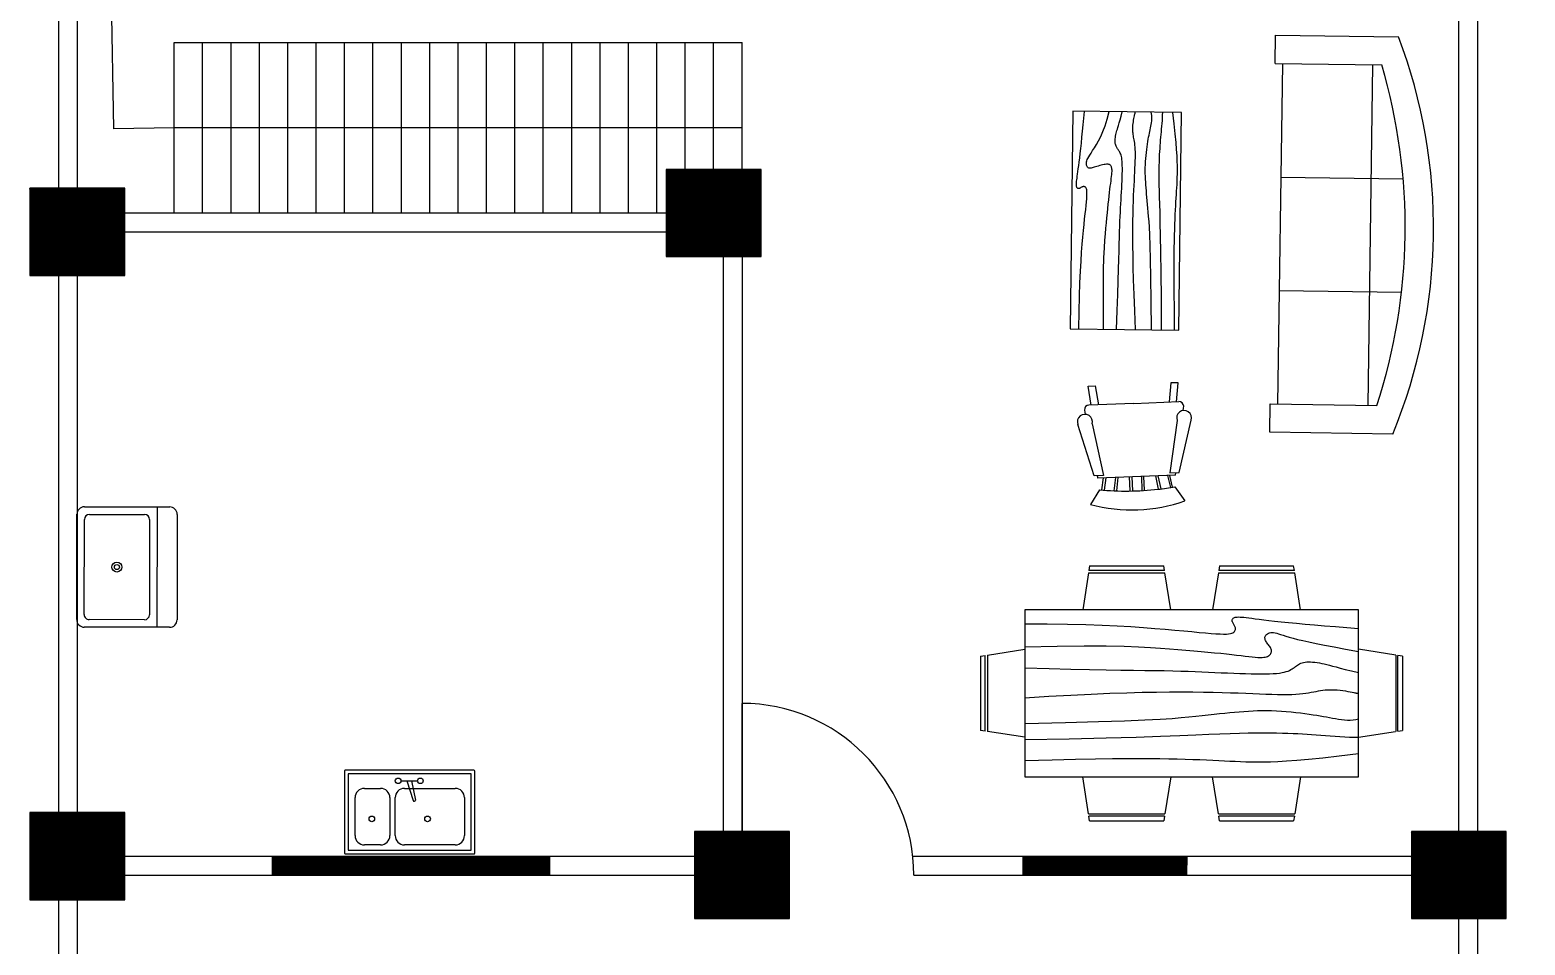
# Model space of a CAD drawing. Header units: inches. Extents: x 6 to 322, y 14 to 629.
# Drawn here: x 5.5 to 321.6, y 224.9 to 418.4 of the extents above; entities that cross this region are included whole.
import ezdxf

# ---------------------------------------------------------------- set-up
doc = ezdxf.new("R2010")
doc.units = ezdxf.units.IN
doc.header["$MEASUREMENT"] = 0
doc.linetypes.add('ACAD_ISO02W100', pattern=[15, 12, -3])
doc.styles.add('ATTR', font='romans.shx', dxfattribs={"width": 0.8, "height": 1.075})

# ---------------------------------------------------------------- blocks, each defined once
blk = doc.blocks.new('Sofa - Roundback 7 ft.')
at = {"linetype": 'Continuous'}
for p, q in [((-12.00002, -32.4421), (-12.00003, -6.5971)), ((11.99997, -32.4421), (11.99998, -6.5971)), ((-36.000027, -34), (-36.000027, -11.4696)), ((35.99998, -34), (35.99998, -11.4696)), ((-35.999844, -13.3819), (35.9998, -13.3819)), ((-36.000027, -32.4421), (35.99998, -32.4421))]:
    blk.add_line(p, q, dxfattribs=at)
for points in [[(-36.000027, -34), (-42.000027, -34), (-42.000027, -8)], [(41.99998, -8), (41.99998, -34), (35.99998, -34)]]:
    blk.add_lwpolyline(points, dxfattribs=at)
for centre, radius, start, end in [((0, -114.25), 114.25, 68.43141, 111.5686), ((-0.00001, -127.1968), 121.1968, 72.72033, 107.2797)]:
    blk.add_arc(centre, radius, start, end, dxfattribs=at)
blk = doc.blocks.new('Chair - Rocking')
at = {"linetype": 'Continuous'}
for p, q in [((-8, -4.5), (-10, -1.5)), ((8, -4.5), (10, -1.5)), ((-7.5, -4.5), (-7, -7)), ((-6.5, -7), (-7.02225, -4.43)), ((-4.5, -7), (-4.96674, -4.19951)), ((-4, -7), (-4.40532, -4.16272)), ((-1.5, -4.05012), (-1.5, -7)), ((-1, -7), (-1, -4.05012)), ((1, -7), (1, -4.04655)), ((1.5, -4.05012), (1.5, -7)), ((4, -7), (4.40187, -4.18694)), ((4.5, -7), (4.96761, -4.19437)), ((6.5, -7), (7, -4.4057)), ((7.5, -4.5), (7, -7)), ((-9, -7.5), (-12, -18.49999)), ((-7, -7.5), (-9, -7.5)), ((-9, -18.49999), (-7, -7.5)), ((-8.23428, -6.99939), (-8.3093, -7.47958)), ((-8.23041, -7), (8.23915, -7)), ((7, -7.5), (9, -7.5)), ((9, -18.49999), (7, -7.5)), ((8.31071, -7.48854), (8.23449, -7.00073)), ((9, -7.5), (12, -18.49999)), ((-10.36644, -20.64523), (-10.5, -21.49999)), ((10.5, -21.49999), (10.3575, -20.58798)), ((-9, -22.49999), (-9.5, -26.49999)), ((0, -22.49999), (-9.5, -22.49999)), ((-8, -26.49999), (-7.5, -22.49999)), ((0, -22.49999), (9.5, -22.49999)), ((8, -26.49999), (7.5, -22.49999)), ((9, -22.49999), (9.5, -26.49999)), ((-9.5, -26.49999), (-8, -26.49999)), ((9.5, -26.49999), (8, -26.49999))]:
    blk.add_line(p, q, dxfattribs=at)
for centre, radius, start, end in [((0, -34.08333), 34.08333, 72.93847, 107.0615), ((0, -68.25004), 64.25, 93.92211, 97.15267), ((0, -68.25004), 64.25, 82.84733, 93.92211), ((-10.5, -18.99999), 1.58114, 161.5651, 18.43495), ((10.5, -18.99999), 1.58114, 161.5651, 18.43495), ((-9.5, -21.49999), 1, 180, 270), ((9.5, -21.49999), 1, 270, 0)]:
    blk.add_arc(centre, radius, start, end, dxfattribs=at)
blk = doc.blocks.new('Table - Rectangular Woodgrain 60 x 30 in.')
at = {"linetype": 'Continuous'}
for p, q in [((0, 0), (0, -30)), ((60, 0), (0, 0)), ((60, -30), (60, 0)), ((0, -30), (60, -30))]:
    blk.add_line(p, q, dxfattribs=at)
for points in [[(0, -2.4), (4.8155, -2.418), (9.0302, -2.4688), (12.709, -2.5477), (15.9167, -2.65), (18.7181, -2.7711), (21.1781, -2.9063), (23.3616, -3.0508), (25.3333, -3.2), (27.1477, -3.3495), (28.8172, -3.4958), (30.3437, -3.636), (31.7291, -3.7667), (32.9756, -3.8849), (34.0849, -3.9875), (35.059, -4.0714), (35.9, -4.1334), (36.6114, -4.1711), (37.2041, -4.1854), (37.6906, -4.1779), (38.0833, -4.15), (38.3948, -4.1034), (38.6375, -4.0396), (38.8239, -3.9602), (38.9666, -3.8667), (39.0764, -3.7608), (39.1573, -3.6448), (39.2116, -3.521), (39.2416, -3.3917), (39.2498, -3.2593), (39.2385, -3.1261), (39.21, -2.9944), (39.1666, -2.8667), (39.111, -2.7447), (39.0468, -2.6281), (38.978, -2.5163), (38.9083, -2.4083), (38.8418, -2.3035), (38.7823, -2.201), (38.7337, -2.1001), (38.7, -2), (38.6844, -1.9003), (38.6875, -1.8021), (38.7094, -1.707), (38.75, -1.6167), (38.8094, -1.5326), (38.8875, -1.4563), (38.9844, -1.3893), (39.1, -1.3333), (39.2351, -1.2896), (39.3937, -1.2583), (39.5804, -1.2396), (39.8, -1.2333), (40.057, -1.2396), (40.3562, -1.2583), (40.7023, -1.2896), (41.1, -1.3333), (41.5547, -1.3895), (42.0755, -1.4573), (42.6721, -1.5361), (43.3542, -1.625), (44.1316, -1.7233), (45.014, -1.8302), (46.0114, -1.9449), (47.1333, -2.0667), (48.3862, -2.1947), (49.7625, -2.3281), (51.2513, -2.4663), (52.8416, -2.6083), (54.5226, -2.7535), (56.2833, -2.9011), (58.1127, -3.0501), (60, -3.2)], [(0, -9.2), (6.5759, -9.0858), (11.9385, -9.0365), (16.2527, -9.0418), (19.6833, -9.0917), (22.3952, -9.1759), (24.5531, -9.2844), (26.322, -9.4069), (27.8666, -9.5333), (29.3241, -9.6553), (30.7203, -9.7719), (32.0532, -9.8837), (33.3208, -9.9917), (34.5213, -10.0965), (35.6526, -10.199), (36.7128, -10.2999), (37.7, -10.4), (38.6129, -10.4996), (39.4531, -10.5969), (40.223, -10.6895), (40.925, -10.775), (41.5613, -10.8512), (42.1344, -10.9156), (42.6465, -10.966), (43.1, -11), (43.4976, -11.0158), (43.8437, -11.0136), (44.143, -10.9942), (44.4, -10.9583), (44.6195, -10.9069), (44.8062, -10.8406), (44.9648, -10.7603), (45.1, -10.6667), (45.2155, -10.5598), (45.3114, -10.4365), (45.3871, -10.2929), (45.4416, -10.125), (45.4743, -9.929), (45.4844, -9.7011), (45.4709, -9.4371), (45.4333, -9.1333), (45.3716, -8.7883), (45.2896, -8.4104), (45.1919, -8.0107), (45.0833, -7.6), (44.9685, -7.1893), (44.8521, -6.7896), (44.7388, -6.4117), (44.6333, -6.0667), (44.54, -5.7628), (44.4614, -5.4979), (44.4001, -5.2675), (44.3583, -5.0667), (44.3384, -4.8909), (44.3427, -4.7354), (44.3736, -4.5956), (44.4333, -4.4667), (44.5236, -4.3453), (44.6427, -4.2333), (44.7884, -4.1339), (44.9583, -4.05), (45.1501, -3.9849), (45.3614, -3.9417), (45.59, -3.9234), (45.8333, -3.9333), (46.0915, -3.9749), (46.3734, -4.0531), (46.6906, -4.1736), (47.0542, -4.3417), (47.4756, -4.5629), (47.9661, -4.8427), (48.5372, -5.1866), (49.2, -5.6), (49.9676, -6.0844), (50.8594, -6.625), (51.8965, -7.2031), (53.1, -7.8), (54.491, -8.3969), (56.0906, -8.975), (57.9199, -9.5156), (60, -10)], [(0, -12.8), (5.1847, -12.9322), (9.6213, -13.0323), (13.3963, -13.1059), (16.5958, -13.1583), (19.3063, -13.1952), (21.614, -13.2219), (23.6054, -13.2439), (25.3666, -13.2667), (26.9728, -13.2947), (28.4531, -13.3281), (29.8256, -13.3663), (31.1083, -13.4083), (32.3191, -13.4535), (33.476, -13.501), (34.597, -13.5501), (35.7, -13.6), (36.7984, -13.6497), (37.8875, -13.6979), (38.9578, -13.743), (40, -13.7833), (41.0047, -13.8174), (41.9625, -13.8438), (42.864, -13.8607), (43.7, -13.8667), (44.4631, -13.8604), (45.1552, -13.8417), (45.7801, -13.8104), (46.3416, -13.7667), (46.8439, -13.7104), (47.2906, -13.6417), (47.6858, -13.5604), (48.0333, -13.4667), (48.3375, -13.3608), (48.6042, -13.2448), (48.8396, -13.121), (49.05, -12.9917), (49.2417, -12.8593), (49.4208, -12.7261), (49.5937, -12.5944), (49.7667, -12.4667), (49.9452, -12.3451), (50.1323, -12.2313), (50.3303, -12.1268), (50.5416, -12.0333), (50.7686, -11.9524), (51.0135, -11.8854), (51.2788, -11.8341), (51.5666, -11.8), (51.8785, -11.7843), (52.2116, -11.7865), (52.562, -11.8059), (52.926, -11.8417), (53.2998, -11.8931), (53.6795, -11.9594), (54.0614, -12.0397), (54.4416, -12.1333), (54.8223, -12.2401), (55.2293, -12.3625), (55.6942, -12.5037), (56.2489, -12.6667), (56.9251, -12.8547), (57.7545, -13.0708), (58.7689, -13.3182), (60, -13.6)], [(0, -18), (5.124, -17.7273), (9.6609, -17.5057), (13.6705, -17.3303), (17.2125, -17.1958), (20.3467, -17.0973), (23.1328, -17.0297), (25.6307, -16.9878), (27.9, -16.9667), (29.9928, -16.9617), (31.9302, -16.9703), (33.7254, -16.9907), (35.3917, -17.0208), (36.9423, -17.0588), (38.3906, -17.1026), (39.7499, -17.1503), (41.0333, -17.2), (42.2519, -17.2496), (43.4073, -17.2969), (44.4986, -17.3395), (45.525, -17.375), (46.4858, -17.4012), (47.3802, -17.4156), (48.2074, -17.416), (48.9667, -17.4), (49.6583, -17.3662), (50.2872, -17.3167), (50.8595, -17.2547), (51.3812, -17.1833), (51.8584, -17.1057), (52.2971, -17.025), (52.7034, -16.9443), (53.0833, -16.8667), (53.443, -16.7951), (53.789, -16.7313), (54.128, -16.6768), (54.4666, -16.6334), (54.8115, -16.6024), (55.1693, -16.5854), (55.5465, -16.5841), (55.95, -16.6), (56.3828, -16.6337), (56.8346, -16.6823), (57.2915, -16.7418), (57.7396, -16.8084), (58.165, -16.878), (58.5539, -16.9469), (58.8924, -17.0111), (59.1666, -17.0667), (59.3679, -17.1107), (59.5078, -17.1438), (59.6032, -17.1675), (59.6708, -17.1833), (59.7275, -17.193), (59.7901, -17.1979), (59.8753, -17.1998), (60, -17.2)], [(0, -22.4), (8.0098, -22.2501), (14.4094, -22.1011), (19.4168, -21.9535), (23.25, -21.8083), (26.1269, -21.6663), (28.2656, -21.5281), (29.884, -21.3947), (31.2, -21.2667), (32.3967, -21.1448), (33.5172, -21.0292), (34.5697, -20.9198), (35.5625, -20.8167), (36.5037, -20.7198), (37.4015, -20.6292), (38.2642, -20.5448), (39.1, -20.4667), (39.9164, -20.3951), (40.7187, -20.3313), (41.5117, -20.2768), (42.3, -20.2333), (43.0883, -20.2024), (43.8812, -20.1854), (44.6836, -20.1841), (45.5, -20.2), (46.3328, -20.234), (47.1747, -20.2844), (48.0163, -20.3488), (48.8479, -20.425), (49.66, -20.5106), (50.4429, -20.6031), (51.1872, -20.7004), (51.8833, -20.8), (52.5246, -20.8999), (53.1166, -20.9995), (53.6681, -21.0983), (54.1875, -21.1958), (54.6834, -21.2919), (55.1646, -21.3859), (55.6394, -21.4777), (56.1167, -21.5667), (56.6028, -21.6515), (57.0961, -21.7266), (57.5929, -21.7852), (58.0896, -21.8208), (58.5823, -21.8268), (59.0674, -21.7964), (59.5412, -21.723), (60, -21.6)], [(0, -25.2), (8.6355, -25.0504), (15.7026, -24.9031), (21.4049, -24.7606), (25.9458, -24.625), (29.529, -24.4988), (32.3578, -24.3844), (34.6359, -24.284), (36.5667, -24.2), (38.3213, -24.1341), (39.9417, -24.0854), (41.437, -24.0523), (42.8167, -24.0333), (44.0901, -24.0268), (45.2667, -24.0313), (46.3557, -24.0451), (47.3667, -24.0667), (48.309, -24.0947), (49.1928, -24.1287), (50.0284, -24.168), (50.826, -24.2125), (51.5959, -24.2617), (52.3483, -24.3151), (53.0935, -24.3725), (53.8417, -24.4334), (54.6009, -24.497), (55.3699, -24.561), (56.1454, -24.6226), (56.9239, -24.6792), (57.7021, -24.7279), (58.4764, -24.7662), (59.2435, -24.7911), (60, -24.8)], [(0, -28.8), (5.6867, -28.6681), (10.45, -28.5698), (14.407, -28.5012), (17.675, -28.4584), (20.3711, -28.4374), (22.6125, -28.4344), (24.5164, -28.4455), (26.2, -28.4667), (27.762, -28.4947), (29.2276, -28.5281), (30.6033, -28.5663), (31.8958, -28.6084), (33.1118, -28.6535), (34.2578, -28.7011), (35.3405, -28.7501), (36.3666, -28.8), (37.3443, -28.8497), (38.288, -28.8974), (39.2137, -28.9412), (40.1375, -28.9792), (41.0753, -29.0093), (42.0432, -29.0297), (43.0572, -29.0384), (44.1333, -29.0333), (45.2936, -29.0114), (46.5843, -28.9641), (48.0579, -28.8816), (49.7666, -28.7542), (51.7629, -28.5721), (54.0989, -28.3255), (56.8272, -28.0048), (60, -27.6)]]:
    blk.add_lwpolyline(points, dxfattribs=at)
blk = doc.blocks.new('Dining Set - 36 x 72 in.')
at = {"linetype": 'Continuous'}
for p, q in [((-22.2343, 26.00059), (-23.4847, 17.99762)), ((-22.2304, 26), (-5.7608, 26)), ((-22, 27.5), (-22.1562, 26.50042)), ((-5.8416, 26.5), (-22.1534, 26.5)), ((-22, 27.5), (-6, 27.5)), ((-5.8437, 26.49966), (-6, 27.5)), ((-4.5152, 17.99762), (-5.7655, 25.99926)), ((5.7657, 26.00059), (4.5153, 17.99762)), ((5.7696, 26), (22.2392, 26)), ((6, 27.5), (5.8438, 26.50042)), ((22.1584, 26.5), (5.8466, 26.5)), ((6, 27.5), (22, 27.5)), ((22.1563, 26.49966), (22, 27.5)), ((23.4848, 17.99762), (22.2345, 25.99926)), ((36, 18), (-36, 18)), ((-36, 18), (-36, -18)), ((36, -18), (36, 18)), ((-45.5, 8), (-44.5004, 8.15617)), ((-45.5, 8), (-45.5, -8)), ((-44.5, -8.15843), (-44.5, 8.15338)), ((-44.0006, 8.23428), (-35.9976, 9.48474)), ((-44, 8.23041), (-44, -8.23915)), ((44.0006, 8.23428), (35.9976, 9.48474)), ((44, 8.23041), (44, -8.23915)), ((44.5, -8.15843), (44.5, 8.15338)), ((45.5, 8), (44.5005, 8.15617)), ((45.5, 8), (45.5, -8)), ((-44.4997, -8.15631), (-45.5, -8)), ((-35.9976, -9.48476), (-43.9993, -8.2345)), ((35.9976, -9.48476), (43.9993, -8.2345)), ((44.4997, -8.15631), (45.5, -8)), ((-36, -18), (36, -18)), ((-22.2343, -26.0006), (-23.4847, -17.99762)), ((-4.5152, -17.99762), (-5.7655, -25.99928)), ((5.7657, -26.0006), (4.5153, -17.99762)), ((23.4848, -17.99762), (22.2345, -25.99928)), ((-22.2304, -26), (-5.7608, -26)), ((-22, -27.5), (-22.1562, -26.50044)), ((-5.8416, -26.5), (-22.1534, -26.5)), ((-22, -27.5), (-6, -27.5)), ((-5.8437, -26.49967), (-6, -27.5)), ((5.7696, -26), (22.2392, -26)), ((6, -27.5), (5.8438, -26.50044)), ((22.1584, -26.5), (5.8466, -26.5)), ((6, -27.5), (22, -27.5)), ((22.1563, -26.49967), (22, -27.5))]:
    blk.add_line(p, q, dxfattribs=at)
for points in [[(-36, 15), (-31.1772, 14.97754), (-26.8079, 14.91406), (-22.8538, 14.81543), (-19.276, 14.6875), (-16.0362, 14.53613), (-13.0957, 14.36718), (-10.4159, 14.18652), (-7.9583, 14), (-5.6904, 13.81315), (-3.6035, 13.63021), (-1.6954, 13.45508), (0.0365, 13.29166), (1.5945, 13.14388), (2.9811, 13.01562), (4.1988, 12.9108), (5.25, 12.83333), (6.1393, 12.78613), (6.8802, 12.76823), (7.4883, 12.77767), (7.9792, 12.8125), (8.3685, 12.87077), (8.6719, 12.95052), (8.9049, 13.0498), (9.0833, 13.16666), (9.2205, 13.29899), (9.3216, 13.44401), (9.3895, 13.59879), (9.4271, 13.76041), (9.4373, 13.92594), (9.4232, 14.09245), (9.3875, 14.257), (9.3333, 14.41666), (9.2638, 14.56917), (9.1836, 14.71484), (9.0975, 14.85465), (9.0104, 14.98958), (8.9272, 15.1206), (8.8529, 15.2487), (8.7922, 15.37483), (8.75, 15.5), (8.7305, 15.62467), (8.7344, 15.74739), (8.7617, 15.86621), (8.8125, 15.97916), (8.8867, 16.08431), (8.9844, 16.17968), (9.1055, 16.26334), (9.25, 16.33333), (9.4189, 16.38802), (9.6172, 16.42708), (9.8506, 16.45052), (10.125, 16.45833), (10.4463, 16.45052), (10.8203, 16.42708), (11.2529, 16.38802), (11.75, 16.33333), (12.3184, 16.26318), (12.9694, 16.17838), (13.7151, 16.07991), (14.5677, 15.96875), (15.5395, 15.84586), (16.6426, 15.71224), (17.8893, 15.56884), (19.2917, 15.41666), (20.859, 15.25667), (22.5879, 15.08984), (24.4721, 14.91715), (26.5052, 14.73958), (28.6809, 14.5581), (30.9929, 14.3737), (33.4347, 14.18733), (36, 14)], [(-36, 10), (-28.9766, 10.14274), (-23.1725, 10.20442), (-18.4241, 10.19775), (-14.5677, 10.13541), (-11.4399, 10.03011), (-8.877, 9.89453), (-6.7154, 9.74137), (-4.7917, 9.58333), (-2.9698, 9.43082), (-1.2246, 9.28515), (0.4415, 9.14534), (2.026, 9.01041), (3.5266, 8.87939), (4.9408, 8.7513), (6.266, 8.62516), (7.5, 8.5), (8.6411, 8.37549), (9.6914, 8.2539), (10.6538, 8.13818), (11.5312, 8.03125), (12.3267, 7.93603), (13.043, 7.85547), (13.6831, 7.79248), (14.25, 7.75), (14.7471, 7.7303), (15.1797, 7.73307), (15.5537, 7.75732), (15.875, 7.80208), (16.1494, 7.86637), (16.3828, 7.94922), (16.5811, 8.04964), (16.75, 8.16666), (16.8944, 8.29915), (17.0143, 8.44531), (17.1089, 8.60319), (17.1771, 8.77083), (17.218, 8.94629), (17.2305, 9.1276), (17.2137, 9.31282), (17.1667, 9.5), (17.0895, 9.6875), (16.987, 9.875), (16.8649, 10.0625), (16.7292, 10.25), (16.5856, 10.4375), (16.4401, 10.625), (16.2985, 10.8125), (16.1667, 11), (16.05, 11.18733), (15.9518, 11.3737), (15.8752, 11.5581), (15.8229, 11.73958), (15.798, 11.91715), (15.8034, 12.08984), (15.842, 12.25667), (15.9167, 12.41666), (16.0295, 12.56836), (16.1784, 12.70833), (16.3605, 12.83268), (16.5729, 12.9375), (16.8127, 13.01888), (17.0768, 13.07291), (17.3625, 13.0957), (17.6667, 13.08333), (17.9894, 13.03312), (18.3418, 12.94726), (18.7382, 12.82918), (19.1927, 12.68229), (19.7195, 12.51001), (20.3327, 12.31575), (21.0465, 12.10294), (21.875, 11.875), (22.8357, 11.63354), (23.959, 11.37304), (25.2786, 11.08618), (26.8282, 10.76562), (28.6414, 10.40405), (30.752, 9.99414), (33.1936, 9.52856), (36, 9)], [(-36, 5.5), (-30.7157, 5.3348), (-26.069, 5.20963), (-21.9946, 5.11767), (-18.4271, 5.05208), (-15.3009, 5.00602), (-12.5508, 4.97265), (-10.1112, 4.94515), (-7.9167, 4.91666), (-5.909, 4.88167), (-4.0586, 4.83984), (-2.3429, 4.79215), (-0.7396, 4.73958), (0.7739, 4.6831), (2.22, 4.6237), (3.6213, 4.56233), (5, 4.5), (6.373, 4.43782), (7.7344, 4.3776), (9.0723, 4.32129), (10.375, 4.27083), (11.6309, 4.22819), (12.8281, 4.19531), (13.9551, 4.17415), (15, 4.16666), (15.954, 4.17448), (16.819, 4.19791), (17.6001, 4.23698), (18.3021, 4.29166), (18.9299, 4.36198), (19.4883, 4.44791), (19.9823, 4.54948), (20.4167, 4.66666), (20.7969, 4.79899), (21.1302, 4.94401), (21.4245, 5.09879), (21.6875, 5.26041), (21.9271, 5.42594), (22.1511, 5.59245), (22.3672, 5.757), (22.5834, 5.91666), (22.8065, 6.06868), (23.0404, 6.21093), (23.2879, 6.34147), (23.5521, 6.45833), (23.8358, 6.55957), (24.142, 6.64323), (24.4735, 6.70735), (24.8334, 6.75), (25.2235, 6.76969), (25.642, 6.76692), (26.0858, 6.74267), (26.5521, 6.69791), (27.0379, 6.63362), (27.5404, 6.55078), (28.0565, 6.45036), (28.5834, 6.33333), (29.1242, 6.19987), (29.7071, 6.04687), (30.3661, 5.87044), (31.1354, 5.66666), (32.0493, 5.43164), (33.142, 5.16146), (34.4475, 4.85221), (36, 4.5)], [(-36, -1), (-30.7915, -0.6591), (-26.0195, -0.38216), (-21.6519, -0.16284), (-17.6563, 0.00521), (-14.0005, 0.12833), (-10.6523, 0.21289), (-7.5796, 0.26522), (-4.75, 0.29166), (-2.134, 0.29793), (0.2878, 0.28711), (2.5317, 0.26163), (4.6146, 0.22396), (6.5529, 0.17651), (8.3633, 0.12174), (10.0623, 0.06209), (11.6667, 0), (13.1899, -0.06201), (14.6341, -0.1211), (15.9982, -0.17432), (17.2813, -0.21875), (18.4823, -0.25147), (19.6003, -0.26953), (20.6343, -0.27002), (21.5834, -0.25), (22.4481, -0.20768), (23.2357, -0.14584), (23.9549, -0.06836), (24.6146, 0.02083), (25.2235, 0.11784), (25.7904, 0.21875), (26.3241, 0.31966), (26.8334, 0.41666), (27.3265, 0.50618), (27.8099, 0.58593), (28.2894, 0.65397), (28.7709, 0.70833), (29.2601, 0.74707), (29.763, 0.76823), (30.2855, 0.76985), (30.8334, 0.75), (31.4088, 0.70784), (31.9994, 0.64713), (32.589, 0.57275), (33.1615, 0.48958), (33.7008, 0.4025), (34.1908, 0.3164), (34.6153, 0.23616), (34.9584, 0.16666), (35.2099, 0.11165), (35.3848, 0.07031), (35.504, 0.04069), (35.5886, 0.02083), (35.6594, 0.00879), (35.7377, 0.0026), (35.8442, 0.00032), (36, 0)], [(-36, -6.5), (-27.1843, -6.31267), (-20.084, -6.1263), (-14.469, -5.9419), (-10.1094, -5.76042), (-6.7752, -5.58285), (-4.2363, -5.41016), (-2.2629, -5.24333), (-0.625, -5.08334), (0.8708, -4.93099), (2.2715, -4.78646), (3.5872, -4.64974), (4.8281, -4.52084), (6.0046, -4.39974), (7.127, -4.28646), (8.2053, -4.18099), (9.25, -4.08334), (10.2705, -3.99382), (11.2734, -3.91407), (12.2647, -3.84603), (13.25, -3.79167), (14.2354, -3.75293), (15.2266, -3.73177), (16.2295, -3.73015), (17.25, -3.75), (18.2912, -3.79248), (19.3451, -3.85547), (20.4009, -3.93604), (21.4479, -4.03125), (22.4754, -4.13819), (23.4727, -4.25391), (24.4289, -4.37549), (25.3334, -4.5), (26.1785, -4.62492), (26.9694, -4.74935), (27.7145, -4.87281), (28.4219, -4.99479), (29.1, -5.11483), (29.7572, -5.23242), (30.4016, -5.34709), (31.0417, -5.45834), (31.6837, -5.56437), (32.3262, -5.65821), (32.9658, -5.73153), (33.599, -5.77604), (34.2224, -5.78345), (34.8327, -5.74545), (35.4264, -5.65373), (36, -5.5)], [(-36, -10), (-26.4022, -9.81299), (-18.4675, -9.62891), (-11.9839, -9.45069), (-6.7396, -9.28125), (-2.5226, -9.12354), (0.8789, -8.98047), (3.6769, -8.85498), (6.0833, -8.75), (8.2767, -8.66765), (10.3021, -8.60677), (12.1712, -8.56543), (13.8958, -8.54167), (15.4876, -8.53353), (16.9583, -8.53907), (18.3197, -8.55632), (19.5834, -8.58334), (20.7616, -8.61841), (21.8685, -8.66081), (22.9188, -8.71004), (23.9271, -8.76563), (24.9081, -8.82707), (25.8763, -8.89388), (26.8465, -8.96558), (27.8334, -9.04167), (28.8474, -9.12118), (29.8828, -9.20117), (30.93, -9.27824), (31.9792, -9.34896), (33.0205, -9.40991), (34.0443, -9.45768), (35.0407, -9.48885), (36, -9.5)], [(-36, -14.5), (-30.0881, -14.33513), (-25.0332, -14.21224), (-20.7312, -14.12647), (-17.0781, -14.07292), (-13.97, -14.04671), (-11.3027, -14.04297), (-8.9724, -14.05681), (-6.875, -14.08334), (-4.9224, -14.11833), (-3.0905, -14.16016), (-1.3709, -14.20785), (0.2448, -14.26042), (1.7647, -14.3169), (3.1973, -14.3763), (4.5507, -14.43767), (5.8333, -14.5), (7.0554, -14.5621), (8.235, -14.62175), (9.3922, -14.67652), (10.5469, -14.72396), (11.7192, -14.76164), (12.929, -14.78711), (14.1965, -14.79794), (15.5417, -14.79167), (16.9933, -14.76424), (18.6152, -14.70508), (20.4804, -14.60197), (22.6615, -14.44271), (25.2312, -14.21509), (28.2624, -13.9069), (31.8277, -13.50594), (36, -13)]]:
    blk.add_lwpolyline(points, dxfattribs=at)
blk = doc.blocks.new("24'' Sink Single PV")
blk.add_line((-12.00001, -3.999996), (12, -3.999996))
for points in [[(-10.5, 0), (10.5, 0)], [(-12.00001, -18.499996), (-12.00001, -1.5)], [(12, -1.5), (12, -18.499996)], [(-9.5, -5.499996), (9.5, -5.499996)], [(-10.5, -17.499996), (-10.5, -6.499996)], [(10.5, -6.499996), (10.5, -17.499996)], [(10.5, -19.999996), (-10.5, -19.999996)], [(9.5, -18.499996), (-9.5, -18.499996)]]:
    blk.add_lwpolyline(points)
for radius in [1, 0.5]:
    blk.add_circle((0, -11.999996), radius)
for centre, radius, start, end in [((-10.5, -1.5), 1.5, 90, 180), ((10.5, -1.5), 1.5, 0, 90), ((-9.5, -6.499996), 1, 90, 180), ((9.5, -6.499996), 1, 0, 90), ((-9.5, -17.499996), 1, 180, 270), ((9.5, -17.499996), 1, 270, 0), ((-10.5, -18.499996), 1.5, 180, 270), ((10.5, -18.499996), 1.5, 270, 0)]:
    blk.add_arc(centre, radius, start, end)
at = {"style": 'ATTR', "width": 0.8, "flags": 9}
blk.add_attdef('ESTCODE', (0, 0), '', height=0.0048, dxfattribs=at)
blk = doc.blocks.new('A$C42714C99')
at = {"linetype": 'Continuous'}
for p, q in [((0, 445), (0, 5)), ((695, 450), (5, 450)), ((20, 430), (20, 20)), ((680, 430), (20, 430)), ((680, 20), (680, 430)), ((700, 5), (700, 445)), ((107.3, 352.2), (194.5, 352.2)), ((303.8, 392.6), (393.1, 392.6)), ((323.1, 352.2), (594.9, 352.2)), ((335.3, 392.6), (369.3, 287.1)), ((360, 392.6), (382, 288.3)), ((57.3, 98.6), (57.3, 302.2)), ((244.5, 302.2), (244.5, 98.6)), ((273.1, 98.6), (273.1, 302.2)), ((644.9, 302.2), (644.9, 98.6)), ((5, 0), (695, 0)), ((20, 20), (680, 20)), ((194.5, 48.6), (107.3, 48.6)), ((594.9, 48.6), (323.1, 48.6))]:
    blk.add_line(p, q, dxfattribs=at)
for centre in [(288.7, 392.6), (408.3, 392.6), (147.5, 188.3), (446.5, 188.3)]:
    blk.add_circle(centre, 15.1, dxfattribs=at)
for centre, radius, start, end in [((5, 445), 5, 90, 180), ((695, 445), 5, 0, 90), ((107.3, 302.2), 50, 90, 180), ((194.5, 302.2), 50, 0, 90), ((323.1, 302.2), 50, 90, 180), ((594.9, 302.2), 50, 0, 90), ((375.4, 290.3), 6.89, 207.59576, 343.05259), ((107.3, 98.6), 50, 180, 270), ((194.5, 98.6), 50, 270, 0), ((323.1, 98.6), 50, 180, 270), ((594.9, 98.6), 50, 270, 0), ((5, 5), 5, 180, 270), ((1, 1), 1, 180, 270), ((695, 5), 5, 270, 0), ((699, 1), 1, 270, 0)]:
    blk.add_arc(centre, radius, start, end, dxfattribs=at)
blk = doc.blocks.new('A$C00DA51E9')
blk.add_blockref('A$C42714C99', (0, 0))

msp = doc.modelspace()

# ---------------------------------------------------------------- hatches: boundary and pattern name
at = {"linetype": 'ACAD_ISO02W100'}
h = msp.add_hatch(dxfattribs=at)
h.set_pattern_fill('ANSI31', color=6)
h.paths.add_polyline_path([(11.54, 252.9), (5.52, 252.9), (5.52, 234.48), (11.54, 234.48)])
h.paths.add_polyline_path([(15.54, 252.9), (11.54, 252.9), (11.54, 234.48), (15.54, 234.48)])
h.paths.add_polyline_path([(25.56, 252.9), (15.54, 252.9), (15.54, 243.69), (25.56, 243.69)])
h.paths.add_polyline_path([(25.56, 239.69), (15.54, 239.69), (15.54, 234.48), (25.56, 234.48)])
h.paths.add_polyline_path([(25.56, 243.69), (15.54, 243.69), (15.54, 239.69), (25.56, 239.69)])
h.paths.add_polyline_path([(166.06, 248.9), (156.04, 248.9), (156.04, 239.69), (146.02, 239.69), (146.02, 230.48), (166.06, 230.48)])
h.paths.add_polyline_path([(156.04, 248.9), (152.04, 248.9), (152.04, 243.69), (156.04, 243.69)], flags=17)
h.paths.add_polyline_path([(152.04, 248.9), (146.02, 248.9), (146.02, 243.69), (152.04, 243.69)], flags=17)
h.paths.add_polyline_path([(307.54, 239.69), (297.52, 239.69), (297.52, 230.48), (307.54, 230.48)])
h.paths.add_polyline_path([(307.54, 248.9), (297.52, 248.9), (297.52, 243.69), (307.54, 243.69)])
h.paths.add_polyline_path([(311.54, 248.9), (307.54, 248.9), (307.54, 230.48), (311.54, 230.48)])
h.paths.add_polyline_path([(317.56, 248.9), (311.54, 248.9), (311.54, 230.48), (317.56, 230.48)])
h.paths.add_polyline_path([(11.54, 384.9), (5.52, 384.9), (5.52, 366.48), (11.54, 366.48)])
h.paths.add_polyline_path([(25.56, 375.69), (15.54, 375.69), (15.54, 366.48), (25.56, 366.48)])
h.paths.add_polyline_path([(25.56, 379.69), (15.54, 379.69), (15.54, 375.69), (25.56, 375.69)])
h.paths.add_polyline_path([(25.56, 384.9), (15.54, 384.9), (15.54, 379.69), (25.56, 379.69)])
h.paths.add_polyline_path([(15.54, 375.69), (15.54, 384.9), (11.54, 384.9), (11.54, 366.48), (15.54, 366.48)])
h.paths.add_polyline_path([(160.06, 388.9), (156.04, 388.9), (156.04, 379.69), (156.04, 370.48), (160.06, 370.48)])
h.paths.add_polyline_path([(156.04, 379.69), (140.02, 379.69), (140.02, 375.69), (152.04, 375.69), (152.04, 370.48), (156.04, 370.48)])
h.paths.add_polyline_path([(152.04, 375.69), (140.02, 375.69), (140.02, 370.48), (152.04, 370.48)], flags=17)
h.paths.add_polyline_path([(150.04, 388.9), (144.04, 388.9), (144.04, 379.69), (150.04, 379.69)])
h.paths.add_polyline_path([(144.04, 388.9), (140.02, 388.9), (140.02, 379.69), (144.04, 379.69)])
h.paths.add_polyline_path([(156.04, 388.9), (150.04, 388.9), (150.04, 379.69), (156.04, 379.69)])
h.paths.add_polyline_path([(317.56, 470.9), (311.54, 470.9), (311.54, 452.48), (317.56, 452.48)])
h.paths.add_polyline_path([(311.54, 470.9), (307.54, 470.9), (307.54, 452.48), (311.54, 452.48)])
h.paths.add_polyline_path([(307.54, 461.69), (297.52, 461.69), (297.52, 452.48), (307.54, 452.48)])
h.paths.add_polyline_path([(307.54, 470.9), (297.53, 470.9), (297.52, 465.69), (307.54, 465.69)])
h.paths.add_polyline_path([(307.54, 465.69), (297.52, 465.69), (297.52, 461.69), (307.54, 461.69)])
h.paths.add_polyline_path([(203.56, 461.69), (189.54, 461.69), (189.54, 470.9), (183.52, 470.9), (183.52, 452.48), (203.56, 452.48)])
h.paths.add_polyline_path([(203.56, 470.9), (193.54, 470.9), (193.54, 465.69), (203.56, 465.69)], flags=17)
h.paths.add_polyline_path([(193.54, 470.9), (189.54, 470.9), (189.54, 465.69), (193.54, 465.69)], flags=17)
h.paths.add_polyline_path([(193.54, 465.69), (189.54, 465.69), (189.54, 461.69), (193.54, 461.69)], flags=17)
h.paths.add_polyline_path([(203.56, 465.69), (193.54, 465.69), (193.54, 461.69), (203.56, 461.69)], flags=17)
h.paths.add_polyline_path([(11.54, 470.9), (5.52, 470.9), (5.52, 452.48), (11.54, 452.48)])
h.paths.add_polyline_path([(15.54, 470.9), (11.54, 470.9), (11.54, 452.48), (15.54, 452.48)])
h.paths.add_polyline_path([(25.56, 470.9), (15.54, 470.9), (15.54, 465.69), (25.56, 465.69)])
h.paths.add_polyline_path([(25.56, 465.69), (15.54, 465.69), (15.54, 461.69), (25.56, 461.69)])
h.paths.add_polyline_path([(25.56, 461.69), (15.54, 461.69), (15.54, 452.48), (25.56, 452.48)])
h.paths.add_polyline_path([(189.54, 615.69), (180.73, 615.69), (180.73, 607.94), (189.54, 607.94)])
h.paths.add_polyline_path([(200.76, 619.69), (180.73, 619.69), (180.73, 615.69), (189.54, 615.69), (200.76, 615.69)])
h.paths.add_polyline_path([(200.76, 626.36), (180.73, 626.36), (180.73, 619.69), (200.76, 619.69)])
h.paths.add_polyline_path([(193.54, 615.69), (189.54, 615.69), (189.54, 607.94), (193.54, 607.94)])
h.paths.add_polyline_path([(193.54, 615.69), (193.54, 607.94), (200.76, 607.94), (200.76, 608.47)])
h.paths.add_polyline_path([(200.76, 615.69), (193.54, 615.69), (200.76, 608.47)])
h.paths.add_polyline_path([(321.56, 628.9), (301.52, 628.9), (301.52, 619.69), (311.54, 619.69), (311.54, 610.48), (321.56, 610.48)])
h.paths.add_polyline_path([(311.54, 619.69), (301.52, 619.69), (301.52, 615.69), (307.54, 615.69), (307.54, 610.48), (311.54, 610.48)], flags=17)
h.paths.add_polyline_path([(307.54, 615.69), (301.52, 615.69), (301.52, 610.48), (307.54, 610.48)], flags=17)
h.paths.add_polyline_path([(25.56, 19.69), (11.54, 19.69), (11.54, 32.9), (5.52, 32.9), (5.52, 14.48), (25.56, 14.48)])
h.paths.add_polyline_path([(25.56, 23.69), (15.54, 23.69), (15.54, 32.9), (11.54, 32.9), (11.54, 19.69), (25.56, 19.69)], flags=17)
h.paths.add_polyline_path([(25.56, 32.9), (15.54, 32.9), (15.54, 23.69), (25.56, 23.69)], flags=16)
h.paths.add_polyline_path([(171.56, 19.69), (151.52, 19.69), (151.52, 14.48), (171.56, 14.48)])
h.paths.add_polyline_path([(171.56, 23.69), (151.52, 23.69), (151.52, 19.69), (171.56, 19.69)])
h.paths.add_polyline_path([(171.56, 32.9), (151.52, 32.9), (151.52, 23.69), (171.56, 23.69)])
h.paths.add_polyline_path([(307.54, 32.9), (297.52, 32.9), (297.52, 23.69), (307.54, 23.69)], flags=17)
h.paths.add_polyline_path([(317.56, 32.9), (311.54, 32.9), (311.54, 19.69), (297.52, 19.69), (297.52, 14.48), (317.56, 14.48)])
h.paths.add_polyline_path([(311.54, 32.9), (307.54, 32.9), (307.54, 23.69), (297.52, 23.69), (297.52, 19.69), (311.54, 19.69)])
h.paths.add_polyline_path([(307.54, 240.89), (297.52, 240.89), (297.52, 239.69), (307.54, 239.69)])
h = msp.add_hatch(dxfattribs=at)
h.set_pattern_fill('ANSI31', color=5)
h.paths.add_polyline_path([(250.03, 243.69), (215.38, 243.69), (215.38, 241.95), (250.02, 241.95)])
h.paths.add_polyline_path([(115.38, 243.69), (56.7, 243.69), (56.71, 241.69), (115.38, 241.69)])
h.paths.add_polyline_path([(115.38, 241.69), (56.71, 241.69), (56.71, 239.69), (115.38, 239.69)])
h.paths.add_polyline_path([(229.38, 561.69), (209.51, 561.69), (209.49, 559.7), (229.37, 559.7)])
h.paths.add_polyline_path([(229.37, 559.7), (209.49, 559.7), (209.47, 557.73), (225.56, 557.73), (229.37, 557.72)])
h.paths.add_polyline_path([(193.54, 607.94), (191.51, 607.94), (191.51, 561.69), (193.54, 561.69)])
h.paths.add_polyline_path([(191.51, 607.94), (189.54, 607.94), (189.54, 561.69), (191.51, 561.69)])
h.paths.add_polyline_path([(251.54, 603.85), (249.57, 603.82), (249.57, 579.85), (251.54, 579.85)])
h.paths.add_polyline_path([(249.57, 603.82), (247.54, 603.8), (247.54, 579.85), (249.57, 579.85)])
h.paths.add_polyline_path([(193.54, 561.69), (191.51, 561.69), (191.51, 557.73), (193.54, 557.73)])
h.paths.add_polyline_path([(191.51, 561.69), (189.54, 561.69), (189.54, 557.73), (191.51, 557.73)])
h.paths.add_polyline_path([(193.54, 615.69), (191.51, 615.69), (191.51, 607.94), (193.54, 607.94)])
h.paths.add_polyline_path([(191.51, 615.69), (189.54, 615.69), (189.54, 607.94), (191.51, 607.94)])
h = msp.add_hatch(dxfattribs=at)
h.set_pattern_fill('ANSI31', color=6)
h.paths.add_polyline_path([(307.54, 243.69), (297.52, 243.69), (297.52, 240.89), (307.54, 240.89)])
h.paths.add_polyline_path([(156.04, 243.69), (152.04, 243.69), (152.04, 239.69), (156.04, 239.69)])
h.paths.add_polyline_path([(152.04, 243.69), (146.02, 243.69), (146.02, 239.69), (152.04, 239.69)])
h = msp.add_hatch(dxfattribs=at)
h.set_pattern_fill('ANSI31', color=5)
h.paths.add_polyline_path([(250.03, 243.69), (215.38, 243.69), (215.38, 241.95), (250.02, 241.95)], flags=17)
h.paths.add_polyline_path([(215.38, 243.69), (250.03, 243.69), (250.02, 241.95), (250.01, 239.69), (215.38, 239.69)])

# ---------------------------------------------------------------- linework, layer by layer
for p, q in [((15.54, 615.69), (15.54, 23.69)), ((307.54, 23.69), (307.54, 615.69)), ((36.04, 379.69), (36.04, 415.69)), ((36.04, 415.69), (156.04, 415.69)), ((42.04, 379.69), (42.04, 415.69)), ((48.04, 379.69), (48.04, 415.69)), ((54.04, 379.69), (54.04, 415.69)), ((60.04, 379.69), (60.04, 415.69)), ((66.04, 379.69), (66.04, 415.69)), ((72.04, 379.69), (72.04, 415.69)), ((78.04, 379.69), (78.04, 415.69)), ((84.04, 379.69), (84.04, 415.69)), ((90.04, 379.69), (90.04, 415.69)), ((96.04, 379.69), (96.04, 415.69)), ((102.04, 379.69), (102.04, 415.69)), ((108.04, 379.69), (108.04, 415.69)), ((114.04, 379.69), (114.04, 415.69)), ((120.04, 379.69), (120.04, 415.69)), ((126.04, 379.69), (126.04, 415.69)), ((132.04, 379.69), (132.04, 415.69)), ((138.04, 379.69), (138.04, 415.69)), ((144.04, 379.69), (144.04, 415.69)), ((150.04, 379.69), (150.04, 415.69)), ((156.04, 379.69), (156.04, 415.69)), ((36.04, 397.69), (23.29, 397.44)), ((15.54, 379.69), (156.04, 379.69)), ((156.04, 379.69), (156.04, 239.69)), ((15.54, 375.69), (152.04, 375.69)), ((152.04, 375.69), (152.04, 239.69)), ((156.04, 239.65), (156.04, 275.98)), ((15.54, 243.69), (156.04, 243.69)), ((192.15, 243.69), (307.54, 243.69)), ((15.54, 241.69), (25.56, 241.69)), ((56.71, 241.69), (115.38, 241.69)), ((215.38, 241.95), (250.02, 241.95)), ((215.38, 240.89), (250.02, 240.89)), ((297.52, 240.89), (307.54, 240.89)), ((15.54, 239.69), (156.04, 239.69)), ((192.38, 239.69), (307.54, 239.69))]:
    msp.add_line(p, q)
at = {"color": 252, "true_color": 0x939598}
for p, q in [((23.29, 397.44), (22.35, 445.9)), ((156.04, 397.69), (36.04, 397.69))]:
    msp.add_line(p, q, dxfattribs=at)
at = {"linetype": 'ACAD_ISO02W100'}
for p, q in [((56.7, 243.72), (56.71, 239.66)), ((115.38, 243.65), (115.38, 239.54)), ((215.38, 243.69), (215.38, 239.69)), ((250.03, 243.69), (250.01, 239.71))]:
    msp.add_line(p, q, dxfattribs=at)
for points in [[(11.54, 19.69), (311.54, 19.69), (311.54, 619.69), (11.54, 619.69)], [(140.02, 370.48), (160.06, 370.48), (160.06, 388.9), (140.02, 388.9)], [(5.52, 366.48), (25.56, 366.48), (25.56, 384.9), (5.52, 384.9)], [(5.52, 234.48), (25.56, 234.48), (25.56, 252.9), (5.52, 252.9)], [(146.02, 230.48), (166.06, 230.48), (166.06, 248.9), (146.02, 248.9)], [(297.52, 230.48), (317.56, 230.48), (317.56, 248.9), (297.52, 248.9)]]:
    msp.add_lwpolyline(points, close=True)
at = {"color": 4}
msp.add_arc((156.04, 239.65), 36.33, 0.0667, 90, dxfattribs=at)

# ---------------------------------------------------------------- block references
at = {"linetype": 'ACAD_ISO02W100'}
for name, p, rotation in [('Sofa - Roundback 7 ft.', (302.2, 374.81), 269.1692895359004), ('Chair - Rocking', (239.74, 316.94), 182.2231149792848)]:
    msp.add_blockref(name, p, dxfattribs=dict(at, rotation=rotation))
for name, p, xscale, yscale, zscale, rotation in [('Table - Rectangular Woodgrain 60 x 30 in.', (225.4, 355.19), 0.7667553100569968, 0.7667553100569968, 0.7667553100569968, 89.30942625811646), ("24'' Sink Single PV", (36.64, 304.8), 1.060353758203641, 1.060353758203641, 1.060353758203641, 269.9170493351241)]:
    msp.add_blockref(name, p, dxfattribs=dict(at, xscale=xscale, yscale=yscale, zscale=zscale, rotation=rotation))
for name, p, xscale, yscale, zscale in [('Dining Set - 36 x 72 in.', (251.08, 278.13), 0.9801050247031535, 0.9801050247031535, 0.9801050247031535), ('A$C00DA51E9', (71.99, 244.16), 0.03937007874015748, 0.03937007874015748, 0.03937007874015748)]:
    msp.add_blockref(name, p, dxfattribs=dict(at, xscale=xscale, yscale=yscale, zscale=zscale))

doc.saveas('drawing.dxf')
